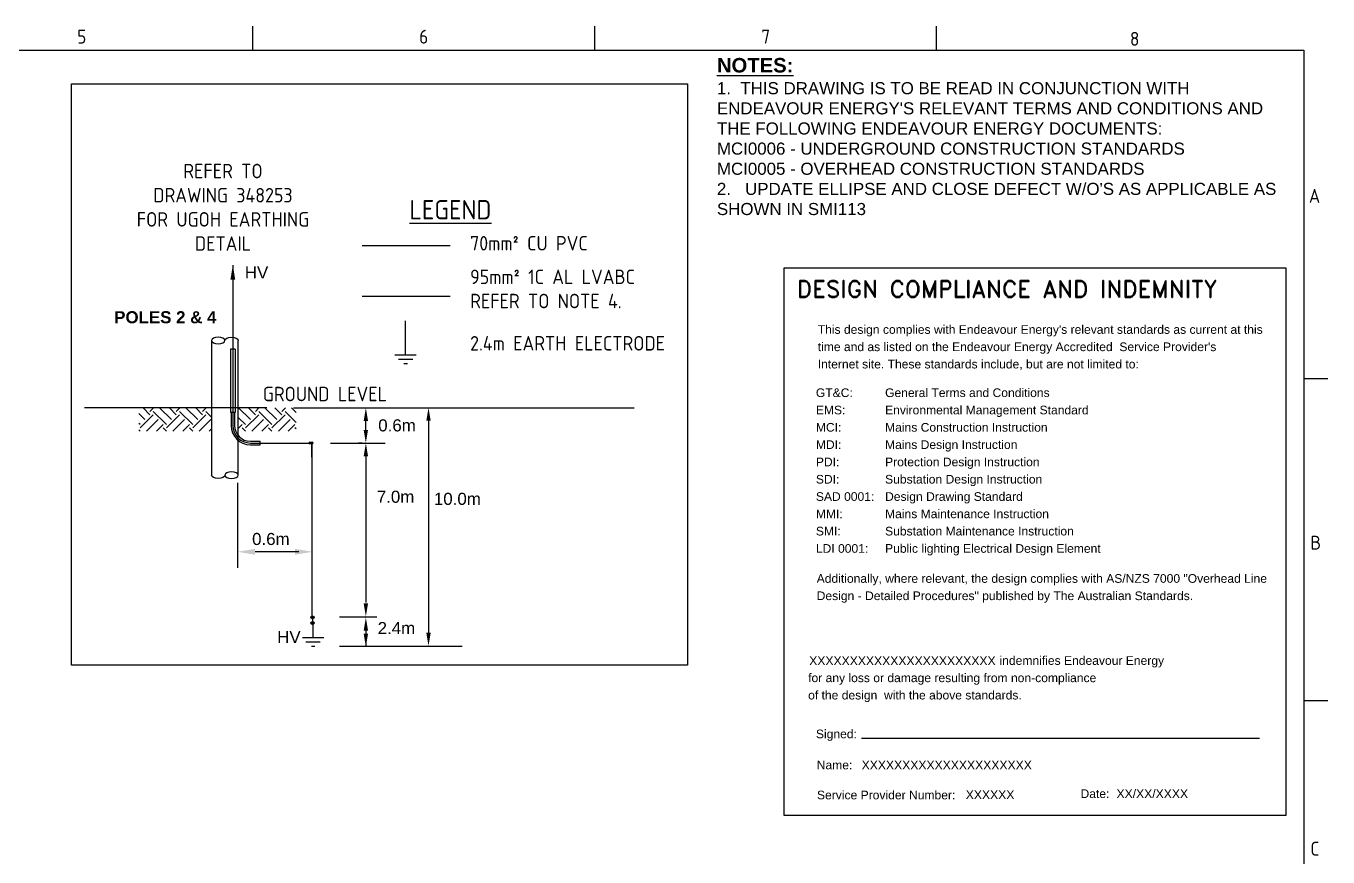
# Paper-space layout 'A2' of a CAD drawing. Header units: metres, sheet in millimetres. Extents: x 0 to 586, y 0 to 412.
# Drawn here: x 316.9 to 586.2, y 240.2 to 412.2 of the extents above; entities that cross this region are included whole.
import ezdxf
from ezdxf.enums import TextEntityAlignment as Align

# ---------------------------------------------------------------- set-up
doc = ezdxf.new("R2010")
doc.units = ezdxf.units.M
doc.layers.get('0').update_dxf_attribs({"color": 6})
doc.layers.add('Notes', color=7, linetype='Continuous')
doc.layers.add('SupportsUG_SP_EXT', color=7, linetype='Continuous')
doc.styles.add('ARIAL', font='arial.ttf', dxfattribs={"height": 2})
doc.styles.add('Elec', font='romand__.ttf')
doc.styles.add('iecISOCP', font='isocp.shx')
doc.styles.add('ieISOCP', font='isocp.shx')
doc.styles.add('RoadName', font='arial.ttf', dxfattribs={"height": 2.5})
doc.styles.get("Standard").update_dxf_attribs({"font": 'arial.ttf'})
doc.styles.add('SUB_LABEL', font='arial.ttf')
doc.linetypes.add('Cable New UG', pattern='A,7,-0.25,["x",Standard,S=2,R=0,X=0.2,Y=-0.8],-2.1', length=9.35)
doc.linetypes.add('IECL4ELDF', pattern='A,7,-2.2,[130,ltypeshp.shx,S=0.8,R=0,X=0,Y=0],-2.2', length=11.4)
doc.linetypes.add('IECLCABS1', pattern='A,7,-0.5,["/",Standard,S=1.5,R=0,X=0.2,Y=-0.7],-1.8', length=9.3)
doc.dimstyles.new('GISCAD Dim Style', dxfattribs={"dimtxt": 2.5, "dimasz": 3, "dimexe": 1.25, "dimexo": 0.625, "dimtad": 1, "dimtoh": 1, "dimdec": 1, "dimtxsty": 'ARIAL', "dimcen": 2.5, "dimadec": 0, "dimazin": 0, "dimtfac": 1, "dimtdec": 1, "dimtmove": 0, "dimatfit": 3, "dimfxl": 1.25, "dimarcsym": 0})

# ---------------------------------------------------------------- blocks, each defined once
blk = doc.blocks.new('NOTE_DESIGN-COMPLIANCE')
blk.add_line((16, 16.01), (98.33, 16.01))
blk.add_lwpolyline([(0, 113.3), (103.74, 113.3), (103.74, 0), (0, 0)], close=True)
at = {"color": 7, "lineweight": -3, "style": 'Elec'}
blk.add_text('DESIGN COMPLIANCE AND INDEMNITY', height=3.5, dxfattribs=at).set_placement((2.6, 106.13), align=Align.BOTTOM_LEFT)
at = {"color": 7, "lineweight": -3}
for s, p in [('Signed:', (6.54, 17.75)), ('Name:', (6.71, 11.32)), ('Service Provider Number:', (6.76, 5.11)), ('Date: ', (61.29, 5.38))]:
    blk.add_text(s, height=1.79, dxfattribs=at).set_placement(p, align=Align.TOP_LEFT)
at = {"color": 7, "lineweight": -3, "char_height": 1.79, "line_spacing_factor": 1.2}
for s, insert, attachment_point in [("This design complies with Endeavour Energy's relevant standards as current at this \\Ptime and as listed on the Endeavour Energy Accredited  Service Provider's\\PInternet site. These standards include, but are not limited to:", (6.92, 92.16), 7), ('GT&C:^IGeneral Terms and Conditions\\PEMS:^I^IEnvironmental Management Standard\\PMCI:^I^IMains Construction Instruction\\PMDI:^I^IMains Design Instruction\\PPDI:^I^IProtection Design Instruction\\PSDI:^I^ISubstation Design Instruction\\PSAD 0001:^IDesign Drawing Standard\\PMMI:^I^IMains Maintenance Instruction\\PSMI:^I^ISubstation Maintenance Instruction\\PLDI 0001:^IPublic lighting Electrical Design Element ', (6.53, 88.36), 1), ('\\PAdditionally, where relevant, the design complies with AS/NZS 7000 "Overhead Line\\PDesign - Detailed Procedures" published by The Australian Standards.', (6.7, 53.5), 1), ('                                                         indemnifies Endeavour Energy \\Pfor any loss or damage resulting from non-compliance \\Pof the design  with the above standards.', (4.93, 32.94), 1)]:
    blk.add_mtext(s, dxfattribs=dict(at, insert=insert, attachment_point=attachment_point))
at = {"ltscale": 0.5}
for tag, p in [('COMPANYNAME', (5.15, 31.1)), ('NAME', (16, 9.52)), ('DATE', (68.73, 3.59)), ('SPN', (37.54, 3.38))]:
    blk.add_attdef(tag, p, '', height=1.8, dxfattribs=at)
blk = doc.blocks.new('A2_FRAME_TITLE')
at = {"layer": 'Notes', "color": 7}
for p, q in [((363.93, 407.42), (363.93, 412.42)), ((434.68, 407.42), (434.68, 412.42)), ((505.43, 407.42), (505.43, 412.42)), ((581.39, 339.5), (586.39, 339.5)), ((581.39, 272.85), (586.39, 272.85))]:
    blk.add_line(p, q, dxfattribs=at)
at = {"layer": 'Notes', "color": 3}
for p, q in [((165.29, 407.42), (581.39, 407.42)), ((581.39, 407.42), (581.39, 5))]:
    blk.add_line(p, q, dxfattribs=at)
blk.add_attdef('DRAFT_NUM', (24.44, 23.49), '', height=2.8, rotation=90)
at = {"layer": 'Notes', "color": 7, "style": 'iecISOCP'}
for s, p in [('5', (328.56, 407.92)), ('6', (399.31, 407.92)), ('7', (470.06, 407.92)), ('8', (546.4, 407.47))]:
    blk.add_text(s, height=2.88, dxfattribs=at).set_placement(p, align=Align.BOTTOM_CENTER)
for s, p in [('A', (582.45, 377.26)), ('B', (582.77, 305.5)), ('C', (582.77, 242.18))]:
    blk.add_text(s, height=2.88, dxfattribs=at).set_placement(p, align=Align.MIDDLE_LEFT)
at = {"layer": 'Notes', "color": 7, "style": 'iecISOCP', "flags": 8}
blk.add_attdef('VERSION_NO', text='', height=2.5, rotation=90, dxfattribs=at).set_placement((154.95, 42.84), align=Align.MIDDLE_CENTER)
at = {"layer": 'Notes', "color": 7, "style": 'iecISOCP'}
for tag, p in [('CAP_NO', (274.43, 43.02)), ('IE_NUM', (274.43, 37.38)), ('GEN_WO', (217.74, 31.2)), ('HV_SWITCH', (274.43, 31.2)), ('OH_WO', (217.74, 25.1)), ('UBD_REF', (274.43, 25.1)), ('UG_WO', (217.74, 19.49)), ('GIS_MAP_No', (274.43, 19.49)), ('SUB_WO', (217.74, 13.64)), ('HV_OP_DIAG', (274.43, 13.64)), ('LGA', (274.43, 7.06))]:
    blk.add_attdef(tag, p, '', height=2.5, dxfattribs=at)
at = {"layer": 'Notes', "color": 2, "style": 'iecISOCP'}
for tag, p in [('T1', (441.71, 33.55)), ('T2', (441.71, 28.43)), ('T3', (441.71, 23.01)), ('T4', (441.4, 17.78)), ('T5', (441.4, 12.35)), ('T6', (441.4, 7.09))]:
    blk.add_attdef(tag, text='', height=3.5, dxfattribs=at).set_placement(p, align=Align.CENTER)
at = {"layer": 'Notes', "color": 7, "style": 'iecISOCP'}
for tag, p in [('scale', (324.78, 31.98)), ('DRAWN', (324.78, 24.31)), ('DATE', (324.78, 16.26)), ('DESIGN', (362.64, 8.29)), ('CHD', (324.78, 7.75))]:
    blk.add_attdef(tag, text='', height=2.5, dxfattribs=at).set_placement(p, align=Align.CENTER)
at = {"layer": 'Notes', "color": 4, "style": 'iecISOCP'}
blk.add_attdef('NUM', text='', height=7, dxfattribs=at).set_placement((549.94, 16.48), align=Align.CENTER)
at = {"layer": 'Notes', "color": 1, "style": 'iecISOCP'}
blk.add_attdef('REV', text='', height=5, dxfattribs=at).set_placement((576.56, 16.48), align=Align.CENTER)
at = {"layer": 'Notes', "color": 7, "style": 'iecISOCP'}
for tag, p in [('NS', (548.07, 7.5)), ('SHTS', (562.68, 7.5))]:
    blk.add_attdef(tag, text='', height=2.5, dxfattribs=at).set_placement(p, align=Align.MIDDLE)
at = {"layer": 'Notes', "style": 'iecISOCP'}
blk.add_attdef('ExportID', (4.99, 1.62), '', height=2.5, dxfattribs=at)
at = {"layer": 'Notes', "style": 'iecISOCP', "flags": 1}
for tag, p in [('ProjectType', (6.3, -8.26)), ('ProjectNumber', (23.01, -7.98)), ('DrawingNumber', (42.02, -7.98)), ('ProjectDescription', (60.75, -8.26)), ('ExportDate', (86.99, -8.34)), ('ExportUserName', (104.82, -7.69)), ('DesignerCompanyName', (128.16, -8.26)), ('GIS_SUCCESS', (157.54, -7.98)), ('CAD_SUCCESS', (175.98, -7.98)), ('Comments', (223.32, -8.34)), ('ExportCategories', (243.1, -8.34)), ('ExportAreaOfInterest', (260.42, -7.82))]:
    blk.add_attdef(tag, p, '', height=1, dxfattribs=at)
at = {"layer": 'Notes', "color": 7, "style": 'iecISOCP', "flags": 1}
blk.add_attdef('DEPOTCODE', (200.33, -8.34), '', height=1, dxfattribs=at)
blk = doc.blocks.new('Earth')
for p, q in [((0, -2.04), (0, 0)), ((-1.5, -2.04), (1.5, -2.04)), ((-1, -2.64), (1, -2.64)), ((-0.25, -3.24), (0.25, -3.24))]:
    blk.add_line(p, q)

psp = doc.layouts.new('A2')

# ---------------------------------------------------------------- hatches: boundary and pattern name
at = {"layer": 'Notes'}
h = psp.add_hatch(dxfattribs=at)
h.set_pattern_fill('EARTH', color=256, scale=0.6075, angle=45, style=0)
h.set_pattern_definition([(135, (1742.5214, -112.1763), (-5e-16, 5.455506), [3.857625, -3.857625]), (135, (1743.5444, -111.1534), (-5e-16, 5.455506), [3.857625, -3.857625]), (135, (1744.5673, -110.1305), (-5e-16, 5.455506), [3.857625, -3.857625]), (45, (1744.5673, -109.4485), (5.455506, 5e-16), [3.857625, -3.857625]), (45, (1743.5444, -108.4256), (5.455506, 5e-16), [3.857625, -3.857625]), (45, (1742.5214, -107.4027), (5.455506, 5e-16), [3.857625, -3.857625])])
h.paths.add_polyline_path([(360.78487, 333.19615), (372.7443, 333.19615), (372.7443, 328.33615), (360.78487, 328.33615)])
h.paths.add_polyline_path([(340.20684, 333.19615), (355.26076, 333.19615), (355.26076, 328.33615), (340.20684, 328.33615)])

# ---------------------------------------------------------------- linework, layer by layer
for p, q in [((400.14515, 330.50367), (400.14515, 286.70805)), ((386.41887, 325.89939), (385.65949, 325.89939)), ((387.18138, 323.15254), (387.18138, 292.8801)), ((387.18138, 287.07365), (387.18138, 283.70891))]:
    psp.add_line(p, q, dxfattribs=at)
at = {"layer": 'Notes', "color": 7, "linetype": 'Continuous'}
psp.add_lwpolyline([(326.25397, 400.26454), (453.74025, 400.26454), (453.74025, 279.93481), (326.25397, 279.93481)], close=True, dxfattribs=at)
at = {"layer": 'Notes', "linetype": 'Cable New UG', "flags": 128}
for points in [[(386.40249, 366.75188), (404.62749, 366.75188)], [(364.58347, 325.90615), (376.03633, 325.90615)], [(376.0409, 320.00901), (376.03627, 325.90583)], [(376.03633, 325.90615), (376.03633, 290.0993)]]:
    psp.add_lwpolyline(points, dxfattribs=at)
at = {"layer": 'Notes', "linetype": 'IECLCABS1', "flags": 128}
psp.add_lwpolyline([(386.40249, 356.2746), (404.62749, 356.2746)], dxfattribs=at)
at = {"layer": 'Notes', "ltscale": 0.5, "flags": 128}
psp.add_lwpolyline([(395.39917, 347.12469), (395.39917, 351.21318)], dxfattribs=at)
at = {"layer": 'Notes'}
for points in [[(355.26076, 347.13163), (355.26076, 319.26067)], [(360.14562, 345.30913), (359.17362, 345.30913)], [(360.78487, 319.26067), (360.78487, 347.13163)]]:
    psp.add_lwpolyline(points, dxfattribs=at)
at = {"layer": 'Notes', "flags": 128}
for points in [[(359.17362, 345.30913), (359.17362, 332.22415)], [(359.65962, 345.31208), (359.65962, 333.19615)], [(360.14562, 345.30913), (360.14562, 332.22415)], [(366.68343, 333.19615), (328.96627, 333.19615)], [(360.14562, 332.22415), (359.17362, 332.22415)], [(372.20753, 333.19615), (442.69331, 333.19615)], [(387.17824, 328.63314), (387.17824, 330.45564)], [(365.31281, 325.54165), (365.31281, 326.27065)], [(379.88564, 325.89939), (391.19964, 325.89939)], [(373.28399, 303.39614), (364.26316, 303.39614)], [(376.03633, 290.0993), (376.27633, 290.0993)], [(376.03633, 289.8593), (376.27633, 289.8593)], [(376.03633, 289.6193), (376.27633, 289.6193)], [(376.03633, 288.8993), (376.27633, 288.8993)], [(376.03633, 288.6593), (376.27633, 288.6593)], [(376.03633, 288.4193), (376.27633, 288.4193)], [(389.45354, 289.89564), (381.75714, 289.89564)], [(407.11049, 283.77827), (381.75714, 283.77827)]]:
    psp.add_lwpolyline(points, dxfattribs=at)
for points in [[(359.29512, 332.22415), (359.29512, 329.55115, 0.414213562), (363.30462, 325.54165), (365.31281, 325.54165)], [(359.65962, 333.19615), (359.65962, 329.55115, 0.414213562), (363.30462, 325.90615), (365.31281, 325.90615)], [(360.02412, 332.22415), (360.02412, 329.55115, 0.414213562), (363.30462, 326.27065), (365.31281, 326.27065)]]:
    psp.add_lwpolyline(points, format="xyb", dxfattribs=at)
at = {"layer": 'Notes', "linetype": 'Continuous', "flags": 128}
psp.add_lwpolyline([(360.61816, 317.68503), (360.61816, 300.09639)], dxfattribs=at)
at = {"layer": 'Notes', "color": 0, "linetype": 'IECL4ELDF', "flags": 128}
psp.add_lwpolyline([(376.17538, 289.8593), (376.17538, 288.6593)], dxfattribs=at)
at = {"layer": 'Notes'}
for centre, radius in [((375.69189, 325.90632), 0.243), ((375.98533, 325.90615), 0.243), ((376.03633, 289.8593), 0.24), ((376.03633, 288.6593), 0.24), ((376.27633, 289.8593), 0.24), ((376.27633, 288.6593), 0.24)]:
    psp.add_circle(centre, radius, dxfattribs=at)
at = {"layer": 'Notes', "extrusion": (0, 0, -1)}
for centre, major_axis in [((356.64179, 347.13163), (1.38103, 0)), ((359.40384, 319.26067), (-1.38103, 0))]:
    psp.add_ellipse(centre, major_axis=major_axis, ratio=0.492677146, dxfattribs=at)
for centre, major_axis in [((359.40384, 347.13163), (1.38103, 0)), ((356.64179, 319.26067), (-1.38103, 0))]:
    psp.add_ellipse(centre, major_axis=major_axis, ratio=0.492677146, start_param=3.141592654, end_param=6.283185307, dxfattribs=at)
at = {"layer": 'Notes'}
for points in [[(386.72262, 330.45564), (387.63387, 330.45564), (387.17824, 333.18939)], [(400.60078, 330.50367), (399.68953, 330.50367), (400.14515, 333.23742)], [(386.72262, 328.63314), (387.63387, 328.63314), (387.17824, 325.89939)], [(387.637, 323.15254), (386.72575, 323.15254), (387.18138, 325.88629)], [(364.26316, 304.00364), (364.26316, 302.78864), (360.61816, 303.39614)], [(372.51308, 304.00364), (372.51308, 302.78864), (376.15808, 303.39614)], [(387.637, 292.76035), (386.72575, 292.76035), (387.18138, 290.0266)], [(387.637, 287.07365), (386.72575, 287.07365), (387.18138, 289.8074)], [(387.637, 286.44266), (386.72575, 286.44266), (387.18138, 283.70891)], [(400.60078, 286.65383), (399.68953, 286.65383), (400.14515, 283.92008)]]:
    psp.add_solid(points, dxfattribs=at)

# ---------------------------------------------------------------- block references
psp.add_blockref('NOTE_DESIGN-COMPLIANCE', (473.76151, 248.84853), dxfattribs=at).add_auto_attribs({'COMPANYNAME': 'XXXXXXXXXXXXXXXXXXXXXXX', 'NAME': 'XXXXXXXXXXXXXXXXXXXXX', 'SPN': 'XXXXXX', 'DATE': 'XX/XX/XXXX'})
at = {"layer": 'Notes', "yscale": 1.481328, "zscale": 1.481328}
for p, xscale in [((395.39917, 347.12469), -1.481328), ((376.27633, 288.6593), 1.481328)]:
    psp.add_blockref('Earth', p, dxfattribs=dict(at, xscale=xscale))
at = {"layer": 'SupportsUG_SP_EXT'}
psp.add_blockref('A2_FRAME_TITLE', (-0.1493, -0.2235), dxfattribs=at)

# ---------------------------------------------------------------- texts
at = {"layer": 'Notes'}
for s, insert, char_height, width, attachment_point, style in [("{\\fArial|b1|i0|c0|p34;\\LNOTES:\\P\\fArial|b0|i0|c0|p34;\\H0.8333X;\\l1.  THIS DRAWING IS TO BE READ IN CONJUNCTION WITH ENDEAVOUR ENERGY'S RELEVANT TERMS AND CONDITIONS AND THE FOLLOWING ENDEAVOUR ENERGY DOCUMENTS:\\PMCI0006 - UNDERGROUND CONSTRUCTION STANDARDS\\PMCI0005 - OVERHEAD CONSTRUCTION STANDARDS\\P2.   UPDATE ELLIPSE AND CLOSE DEFECT W/O'S AS APPLICABLE AS SHOWN IN SMI113}", (459.81753, 405.58731), 3, 117.1902475, 1, 'iecISOCP'), ('REFER TO\\PDRAWING 348253 \\PFOR UGOH EARTHING DETAIL', (357.61836, 383.68914), 3, 39.157384, 2, 'ieISOCP'), ('{\\LLEGEND}', (404.66982, 376.18359), 4, 37.6589605, 2, 'ieISOCP'), ('70mm² CU PVC', (408.75479, 368.742), 3, 33.3940027, 1, 'ieISOCP'), ('HV', (366.99275, 362.45449), 2.5, 3.8692755, 3, 'RoadName'), ('95mm² 1C AL LVABC\\PREFER TO NOTE 4.', (408.75479, 361.79314), 3, 42.9520581, 1, 'ieISOCP'), ('{\\fArial|b1|i0|c0|p34;POLES 2 & 4}', (345.69371, 353.18691), 2.5, 32.2343986, 2, 'SUB_LABEL'), ('2.4m EARTH ELECTRODE', (408.75479, 348.04278), 3, 43.2415853, 1, 'ieISOCP'), ('GROUND LEVEL', (365.86173, 337.54727), 3, 32.8285578, 1, 'ieISOCP')]:
    psp.add_mtext(s, dxfattribs=dict(at, insert=insert, char_height=char_height, width=width, attachment_point=attachment_point, style=style))
at = {"layer": 'Notes', "char_height": 2.5, "attachment_point": 5, "style": 'ARIAL'}
for s, insert in [('0.6m', (393.62964, 329.54439)), ('7.0m', (393.33276, 314.77467)), ('10.0m', (406.11592, 314.33973)), ('0.6m', (367.53177, 306.02912)), ('2.4m', (393.50271, 287.60645)), ('HV', (371.26135, 285.75317))]:
    psp.add_mtext(s, dxfattribs=dict(at, insert=insert))

# ---------------------------------------------------------------- leaders
at = {"layer": 'Notes', "linetype": 'IECLCABS1'}
psp.add_leader([(359.65962, 362.73781), (359.65962, 345.31208)], dimstyle='GISCAD Dim Style', override={"dimgap": -0.625, "dimtad": 0}, dxfattribs=at)

doc.saveas('drawing.dxf')
